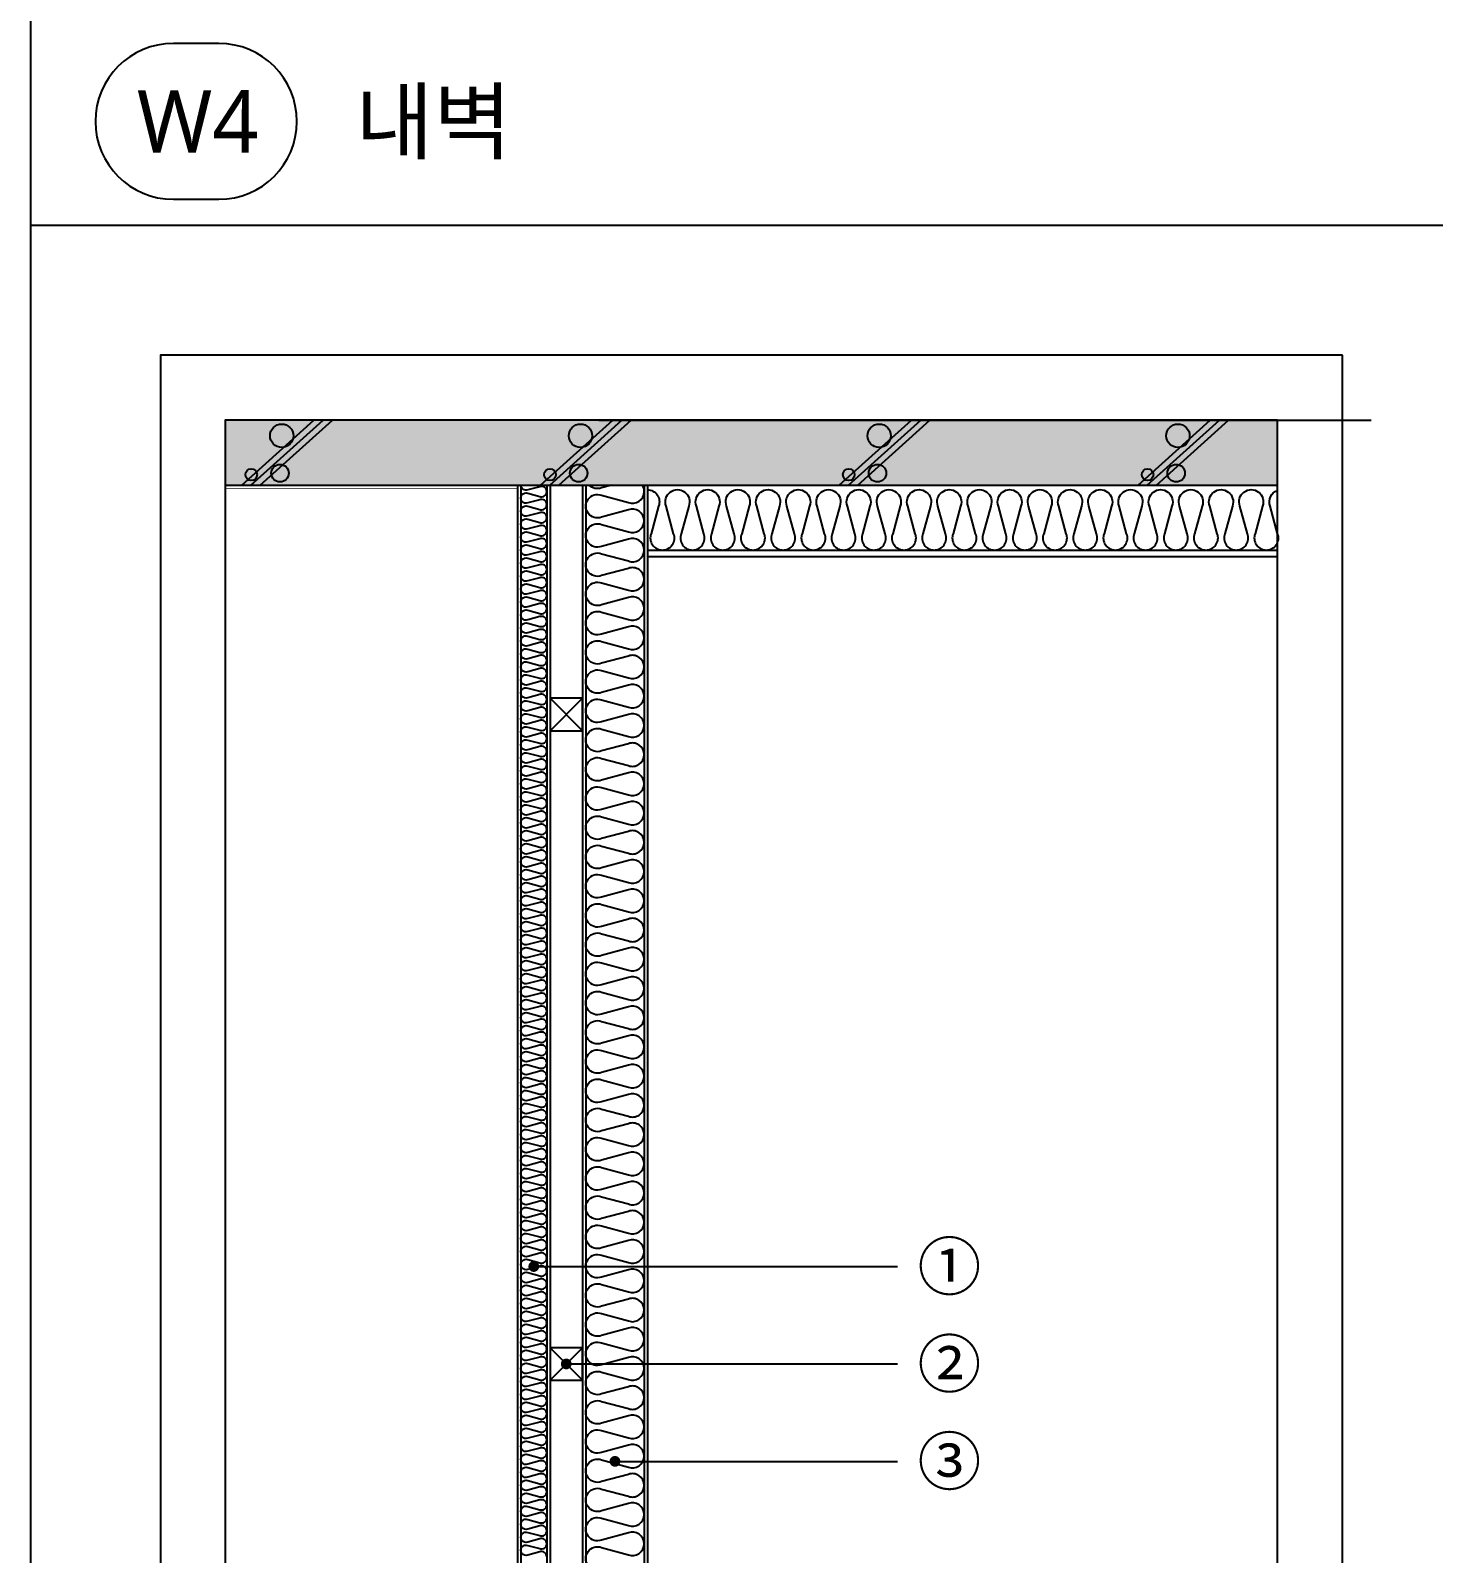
# Model space of a CAD drawing. Header units: millimetres. Extents: x 1008970 to 1091919, y 939088 to 948574.
# Drawn here: x 1043336 to 1045292, y 941303 to 943426 of the extents above; entities that cross this region are included whole.
import ezdxf
from ezdxf.enums import TextEntityAlignment as Align

# ---------------------------------------------------------------- set-up
doc = ezdxf.new("R2010")
doc.units = ezdxf.units.MM
doc.header["$LTSCALE"] = 5
doc.header["$MEASUREMENT"] = 0
doc.layers.get('0').update_dxf_attribs({"linetype": 'CONTINUOUS'})
doc.layers.get('Defpoints').update_dxf_attribs({"color": 153, "linetype": 'CONTINUOUS'})
for name, color, linetype in [('0612_ACL WALL', 4, 'CONTINUOUS'), ('5TXT', 7, 'CONTINUOUS'), ('AA-AXIS-DIM7', 7, 'CONTINUOUS'), ('CON', 2, 'CONTINUOUS'), ('conc', 2, 'CONTINUOUS'), ('FIN', 5, 'CONTINUOUS'), ('HATCH', 9, 'CONTINUOUS'), ('HT', 8, 'CONTINUOUS'), ('TEXT', 7, 'CONTINUOUS'), ('단열재', 11, 'CONTINUOUS')]:
    doc.layers.add(name, color=color, linetype=linetype)
doc.styles.add('MG', font='malgun.ttf')
doc.styles.add('한글', font='malgun.ttf')
doc.dimstyles.new('DIM_5', dxfattribs={"dimscale": 5, "dimtxt": 3, "dimasz": 1, "dimexe": 2, "dimexo": 2, "dimgap": 1, "dimtad": 1, "dimdec": 0, "dimzin": 0, "dimdsep": 46, "dimtxsty": 'MG', "dimblk1": 'DIMDOT', "dimblk2": 'DIMDOT', "dimsah": 1, "dimcen": 0.09, "dimdle": 2, "dimclrd": 7, "dimclre": 7, "dimclrt": 3, "dimadec": 0, "dimazin": 0, "dimtfac": 1, "dimtdec": 0, "dimtix": 1, "dimtmove": 2, "dimatfit": 3, "dimldrblk": 'DIMDOT', "dimfxl": 2, "dimtolj": 1, "dimtzin": 0, "dimarcsym": 0})

# ---------------------------------------------------------------- blocks, each defined once
blk = doc.blocks.new('DIMDOT')
at = {"linetype": 'Continuous'}
blk.add_line((-2, 0), (2, 0), dxfattribs=at)
for radius in [0.5, 0.25]:
    blk.add_circle((0, 0), radius, dxfattribs=at)

msp = doc.modelspace()

# ---------------------------------------------------------------- hatches: boundary and pattern name
at = {"layer": 'HT'}
h = msp.add_hatch(color=254, dxfattribs=at)
h.dxf.hatch_style = 1
h.paths.add_polyline_path([(1044263.739, 942792.009), (1045074.13, 942792.009), (1045074.13, 942882.555), (1044263.739, 942882.555)])
h.paths.add_polyline_path([(1043607.276, 942792.009), (1044263.739, 942792.009), (1044263.739, 942882.555), (1043607.276, 942882.555)])

# ---------------------------------------------------------------- linework, layer by layer
at = {"color": 6}
msp.add_lwpolyline([(1043607.276, 942787.481, 0.905, 0.905, 0), (1044014.736, 942787.481, 0.905, 0.905, 0)], format="xyseb", dxfattribs=at)
at = {"layer": '0612_ACL WALL', "linetype": 'ByBlock'}
for p, q in [((1044014.736, 942792.009), (1044014.736, 939686.261)), ((1044019.263, 942792.009), (1044019.263, 939686.261)), ((1044055.481, 942792.009), (1044055.481, 939686.261)), ((1044060.009, 942792.009), (1044060.009, 939686.261)), ((1044105.282, 942792.009), (1044105.282, 939686.261)), ((1044109.809, 942792.009), (1044109.809, 939686.261)), ((1044191.301, 942792.009), (1044191.301, 939686.261)), ((1044195.829, 942792.009), (1044195.829, 939686.261))]:
    msp.add_line(p, q, dxfattribs=at)
at = {"layer": '5TXT'}
for p, q in [((1043335.636, 947708.687), (1043335.636, 939179.201)), ((1043335.636, 943154.195), (1056736.528, 943154.195))]:
    msp.add_line(p, q, dxfattribs=at)
at = {"layer": 'CON', "ltscale": 5}
msp.add_line((1043607.276, 942792.009), (1045074.13, 942792.009), dxfattribs=at)
at = {"layer": 'conc', "color": 3}
for p, q in [((1044060.009, 942494.931), (1044105.282, 942449.657)), ((1044060.009, 942449.657), (1044105.282, 942494.931)), ((1044060.009, 941589.465), (1044105.282, 941544.192)), ((1044060.009, 941544.192), (1044105.282, 941589.465))]:
    msp.add_line(p, q, dxfattribs=at)
for points in [[(1044060.009, 942449.657), (1044105.282, 942449.657), (1044105.282, 942494.931), (1044060.009, 942494.931)], [(1044060.009, 941544.192), (1044105.282, 941544.192), (1044105.282, 941589.465), (1044060.009, 941589.465)]]:
    msp.add_lwpolyline(points, close=True, dxfattribs=at)
at = {"layer": 'Defpoints'}
msp.add_line((1044127.919, 942882.555), (1045204.787, 942882.555), dxfattribs=at)
at = {"layer": 'Defpoints', "color": 139}
for points in [[(1045164.677, 942973.102), (1043516.729, 942973.102), (1043516.729, 939278.802), (1045164.677, 939278.802)], [(1045074.13, 942882.555), (1043607.276, 942882.555), (1043607.276, 939369.348), (1045074.13, 939369.348)]]:
    msp.add_lwpolyline(points, close=True, dxfattribs=at)
at = {"layer": 'FIN'}
msp.add_line((1044195.829, 942692.407), (1045074.13, 942692.407), dxfattribs=at)
at = {"layer": 'HATCH'}
for p, q in [((1043630.304, 942792.009), (1043730.911, 942882.555)), ((1043643.109, 942792.009), (1043743.716, 942882.555)), ((1043655.914, 942792.009), (1043756.521, 942882.555)), ((1044046.832, 942792.009), (1044147.439, 942882.555)), ((1044059.637, 942792.009), (1044160.244, 942882.555)), ((1044072.442, 942792.009), (1044173.049, 942882.555)), ((1044463.36, 942792.009), (1044563.967, 942882.555)), ((1044476.165, 942792.009), (1044576.772, 942882.555)), ((1044488.97, 942792.009), (1044589.577, 942882.555)), ((1044879.887, 942792.009), (1044980.495, 942882.555)), ((1044892.693, 942792.009), (1044993.3, 942882.555)), ((1044905.498, 942792.009), (1045006.105, 942882.555))]:
    msp.add_line(p, q, dxfattribs=at)
for centre, radius in [((1043685.914, 942860.827), 16.298), ((1044102.442, 942860.827), 16.298), ((1044518.97, 942860.827), 16.298), ((1044935.498, 942860.827), 16.298), ((1043683.466, 942808.627), 12.224), ((1044099.994, 942808.627), 12.224), ((1044516.522, 942808.627), 12.224), ((1044933.049, 942808.627), 12.224), ((1043643.476, 942806.587), 8.149), ((1044060.004, 942806.587), 8.149), ((1044476.532, 942806.587), 8.149), ((1044893.06, 942806.587), 8.149)]:
    msp.add_circle(centre, radius, dxfattribs=at)
at = {"layer": 'TEXT'}
msp.add_lwpolyline([(1043598.368, 943190.413, 1), (1043598.368, 943407.725), (1043534.839, 943407.725, 1), (1043534.839, 943190.413)], format="xyb", close=True, dxfattribs=at)
at = {"layer": '단열재'}
msp.add_line((1044195.829, 942701.462), (1045074.13, 942701.462), dxfattribs=at)
at = {"layer": '단열재', "color": 9}
for points in [[(1044055.481, 941297.99, 0.52485566), (1044045.666, 941304.763), (1044029.078, 941300.272, -1.44919786), (1044029.078, 941313.818), (1044045.666, 941309.327, 0.52485566), (1044055.481, 941316.1, 0.52485566), (1044045.666, 941322.872), (1044029.078, 941318.381, -1.44919786), (1044029.078, 941331.927), (1044045.666, 941327.436, 0.52485566), (1044055.481, 941334.209, 0.52485566), (1044045.666, 941340.982), (1044029.078, 941336.491, -1.44919786), (1044029.078, 941350.036), (1044045.666, 941345.545, 0.52485566), (1044055.481, 941352.318, 0.52485566), (1044045.666, 941359.091), (1044029.078, 941354.6, -1.44919786), (1044029.078, 941368.146), (1044045.666, 941363.655, 0.52485566), (1044055.481, 941370.427, 0.52485566), (1044045.666, 941377.2), (1044029.078, 941372.709, -1.44919786), (1044029.078, 941386.255), (1044045.666, 941381.764, 0.52485566), (1044055.481, 941388.537, 0.52485566), (1044045.666, 941395.31), (1044029.078, 941390.819, -1.44919786), (1044029.078, 941404.364), (1044045.666, 941399.873, 0.52485566), (1044055.481, 941406.646, 0.52485566), (1044045.666, 941413.419), (1044029.078, 941408.928, -1.44919786), (1044029.078, 941422.474), (1044045.666, 941417.983, 0.52485566), (1044055.481, 941424.755, 0.52485566), (1044045.666, 941431.528), (1044029.078, 941427.037, -1.44919786), (1044029.078, 941440.583), (1044045.666, 941436.092, 0.52485566), (1044055.481, 941442.865, 0.52485566), (1044045.666, 941449.638), (1044029.078, 941445.146, -1.44919786), (1044029.078, 941458.692), (1044045.666, 941454.201, 0.52485566), (1044055.481, 941460.974, 0.52485566), (1044045.666, 941467.747), (1044029.078, 941463.256, -1.44919786), (1044029.078, 941476.802), (1044045.666, 941472.31, 0.52485566), (1044055.481, 941479.083, 0.52485566), (1044045.666, 941485.856), (1044029.078, 941481.365, -1.44919786), (1044029.078, 941494.911), (1044045.666, 941490.42, 0.52485566), (1044055.481, 941497.193, 0.52485566), (1044045.666, 941503.966), (1044029.078, 941499.474, -1.44919786), (1044029.078, 941513.02), (1044045.666, 941508.529, 0.52485566), (1044055.481, 941515.302, 0.52485566), (1044045.666, 941522.075), (1044029.078, 941517.584, -1.44919786), (1044029.078, 941531.13), (1044045.666, 941526.638, 0.52485566), (1044055.481, 941533.411, 0.52485566), (1044045.666, 941540.184), (1044029.078, 941535.693, -1.44919786), (1044029.078, 941549.239), (1044045.666, 941544.748, 0.52485566), (1044055.481, 941551.521, 0.52485566), (1044045.666, 941558.293), (1044029.078, 941553.802, -1.44919786), (1044029.078, 941567.348), (1044045.666, 941562.857, 0.52485566), (1044055.481, 941569.63, 0.52485566), (1044045.666, 941576.403), (1044029.078, 941571.912, -1.44919786), (1044029.078, 941585.457), (1044045.666, 941580.966, 0.52485566), (1044055.481, 941587.739, 0.52485566), (1044045.666, 941594.512), (1044029.078, 941590.021, -1.44919786), (1044029.078, 941603.567), (1044045.666, 941599.076, 0.52485566), (1044055.481, 941605.849, 0.52485566), (1044045.666, 941612.621), (1044029.078, 941608.13, -1.44919786), (1044029.078, 941621.676), (1044045.666, 941617.185, 0.52485566), (1044055.481, 941623.958, 0.52485566), (1044045.666, 941630.731), (1044029.078, 941626.24, -1.44919786), (1044029.078, 941639.785), (1044045.666, 941635.294, 0.52485566), (1044055.481, 941642.067, 0.52485566), (1044045.666, 941648.84), (1044029.078, 941644.349, -1.44919786), (1044029.078, 941657.895), (1044045.666, 941653.404, 0.52485566), (1044055.481, 941660.176, 0.52485566), (1044045.666, 941666.949), (1044029.078, 941662.458, -1.44919786), (1044029.078, 941676.004), (1044045.666, 941671.513, 0.52485566), (1044055.481, 941678.286, 0.52485566), (1044045.666, 941685.059), (1044029.078, 941680.568, -1.44919786), (1044029.078, 941694.113), (1044045.666, 941689.622, 0.52485566), (1044055.481, 941696.395, 0.52485566), (1044045.666, 941703.168), (1044029.078, 941698.677, -1.44919786), (1044029.078, 941712.223), (1044045.666, 941707.732, 0.52485566), (1044055.481, 941714.504, 0.52485566), (1044045.666, 941721.277), (1044029.078, 941716.786, -1.44919786), (1044029.078, 941730.332), (1044045.666, 941725.841, 0.52485566), (1044055.481, 941732.614, 0.52485566), (1044045.666, 941739.387), (1044029.078, 941734.896, -1.44919786), (1044029.078, 941748.441), (1044045.666, 941743.95, 0.52485566), (1044055.481, 941750.723, 0.52485566), (1044045.666, 941757.496), (1044029.078, 941753.005, -1.44919786), (1044029.078, 941766.551), (1044045.666, 941762.059, 0.52485566), (1044055.481, 941768.832, 0.52485566), (1044045.666, 941775.605), (1044029.078, 941771.114, -1.44919786), (1044029.078, 941784.66), (1044045.666, 941780.169, 0.52485566), (1044055.481, 941786.942, 0.52485566), (1044045.666, 941793.715), (1044029.078, 941789.223, -1.44919786), (1044029.078, 941802.769), (1044045.666, 941798.278, 0.52485566), (1044055.481, 941805.051, 0.52485566), (1044045.666, 941811.824), (1044029.078, 941807.333, -1.44919786), (1044029.078, 941820.879), (1044045.666, 941816.387, 0.52485566), (1044055.481, 941823.16, 0.52485566), (1044045.666, 941829.933), (1044029.078, 941825.442, -1.44919786), (1044029.078, 941838.988), (1044045.666, 941834.497, 0.52485566), (1044055.481, 941841.27, 0.52485566), (1044045.666, 941848.042), (1044029.078, 941843.551, -1.44919786), (1044029.078, 941857.097), (1044045.666, 941852.606, 0.52485566), (1044055.481, 941859.379, 0.52485566), (1044045.666, 941866.152), (1044029.078, 941861.661, -1.44919786), (1044029.078, 941875.206), (1044045.666, 941870.715, 0.52485566), (1044055.481, 941877.488, 0.52485566), (1044045.666, 941884.261), (1044029.078, 941879.77, -1.44919786), (1044029.078, 941893.316), (1044045.666, 941888.825, 0.52485566), (1044055.481, 941895.598, 0.52485566), (1044045.666, 941902.37), (1044029.078, 941897.879, -1.44919786), (1044029.078, 941911.425), (1044045.666, 941906.934, 0.52485566), (1044055.481, 941913.707, 0.52485566), (1044045.666, 941920.48), (1044029.078, 941915.989, -1.44919786), (1044029.078, 941929.534), (1044045.666, 941925.043, 0.52485566), (1044055.481, 941931.816, 0.52485566), (1044045.666, 941938.589), (1044029.078, 941934.098, -1.44919786), (1044029.078, 941947.644), (1044045.666, 941943.153, 0.52485566), (1044055.481, 941949.925, 0.52485566), (1044045.666, 941956.698), (1044029.078, 941952.207, -1.44919786), (1044029.078, 941965.753), (1044045.666, 941961.262, 0.52485566), (1044055.481, 941968.035, 0.52485566), (1044045.666, 941974.808), (1044029.078, 941970.317, -1.44919786), (1044029.078, 941983.862), (1044045.666, 941979.371, 0.52485566), (1044055.481, 941986.144, 0.52485566), (1044045.666, 941992.917), (1044029.078, 941988.426, -1.44919786), (1044029.078, 942001.972), (1044045.666, 941997.481, 0.52485566), (1044055.481, 942004.253, 0.52485566), (1044045.666, 942011.026), (1044029.078, 942006.535, -1.44919786), (1044029.078, 942020.081), (1044045.666, 942015.59, 0.52485566), (1044055.481, 942022.363, 0.52485566), (1044045.666, 942029.136), (1044029.078, 942024.645, -1.44919786), (1044029.078, 942038.19), (1044045.666, 942033.699, 0.52485566), (1044055.481, 942040.472, 0.52485566), (1044045.666, 942047.245), (1044029.078, 942042.754, -1.44919786), (1044029.078, 942056.3), (1044045.666, 942051.808, 0.52485566), (1044055.481, 942058.581, 0.52485566), (1044045.666, 942065.354), (1044029.078, 942060.863, -1.44919786), (1044029.078, 942074.409), (1044045.666, 942069.918, 0.52485566), (1044055.481, 942076.691, 0.52485566), (1044045.666, 942083.464), (1044029.078, 942078.972, -1.44919786), (1044029.078, 942092.518), (1044045.666, 942088.027, 0.52485566), (1044055.481, 942094.8, 0.52485566), (1044045.666, 942101.573), (1044029.078, 942097.082, -1.44919786), (1044029.078, 942110.628), (1044045.666, 942106.136, 0.52485566), (1044055.481, 942112.909, 0.52485566), (1044045.666, 942119.682), (1044029.078, 942115.191, -1.44919786), (1044029.078, 942128.737), (1044045.666, 942124.246, 0.52485566), (1044055.481, 942131.019, 0.52485566), (1044045.666, 942137.791), (1044029.078, 942133.3, -1.44919786), (1044029.078, 942146.846), (1044045.666, 942142.355, 0.52485566), (1044055.481, 942149.128, 0.52485566), (1044045.666, 942155.901), (1044029.078, 942151.41, -1.44919786), (1044029.078, 942164.955), (1044045.666, 942160.464, 0.52485566), (1044055.481, 942167.237, 0.52485566), (1044045.666, 942174.01), (1044029.078, 942169.519, -1.44919786), (1044029.078, 942183.065), (1044045.666, 942178.574, 0.52485566), (1044055.481, 942185.347, 0.52485566), (1044045.666, 942192.119), (1044029.078, 942187.628, -1.44919786), (1044029.078, 942201.174), (1044045.666, 942196.683, 0.52485566), (1044055.481, 942203.456, 0.52485566), (1044045.666, 942210.229), (1044029.078, 942205.738, -1.44919786), (1044029.078, 942219.283), (1044045.666, 942214.792, 0.52485566), (1044055.481, 942221.565, 0.52485566), (1044045.666, 942228.338), (1044029.078, 942223.847, -1.44919786), (1044029.078, 942237.393), (1044045.666, 942232.902, 0.52485566), (1044055.481, 942239.674, 0.52485566), (1044045.666, 942246.447), (1044029.078, 942241.956, -1.44919786), (1044029.078, 942255.502), (1044045.666, 942251.011, 0.52485566), (1044055.481, 942257.784, 0.52485566), (1044045.666, 942264.557), (1044029.078, 942260.066, -1.44919786), (1044029.078, 942273.611), (1044045.666, 942269.12, 0.52485566), (1044055.481, 942275.893, 0.52485566), (1044045.666, 942282.666), (1044029.078, 942278.175, -1.44919786), (1044029.078, 942291.721), (1044045.666, 942287.23, 0.52485566), (1044055.481, 942294.002, 0.52485566), (1044045.666, 942300.775), (1044029.078, 942296.284, -1.44919786), (1044029.078, 942309.83), (1044045.666, 942305.339, 0.52485566), (1044055.481, 942312.112, 0.52485566), (1044045.666, 942318.885), (1044029.078, 942314.394, -1.44919786), (1044029.078, 942327.939), (1044045.666, 942323.448, 0.52485566), (1044055.481, 942330.221, 0.52485566), (1044045.666, 942336.994), (1044029.078, 942332.503, -1.44919786), (1044029.078, 942346.049), (1044045.666, 942341.557, 0.52485566), (1044055.481, 942348.33, 0.52485566), (1044045.666, 942355.103), (1044029.078, 942350.612, -1.44919786), (1044029.078, 942364.158), (1044045.666, 942359.667, 0.52485566), (1044055.481, 942366.44, 0.52485566), (1044045.666, 942373.213), (1044029.078, 942368.721, -1.44919786), (1044029.078, 942382.267), (1044045.666, 942377.776, 0.52485566), (1044055.481, 942384.549, 0.52485566), (1044045.666, 942391.322), (1044029.078, 942386.831, -1.44919786), (1044029.078, 942400.377), (1044045.666, 942395.885, 0.52485566), (1044055.481, 942402.658, 0.52485566), (1044045.666, 942409.431), (1044029.078, 942404.94, -1.44919786), (1044029.078, 942418.486), (1044045.666, 942413.995, 0.52485566), (1044055.481, 942420.768, 0.52485566), (1044045.666, 942427.54), (1044029.078, 942423.049, -1.44919786), (1044029.078, 942436.595), (1044045.666, 942432.104, 0.52485566), (1044055.481, 942438.877, 0.52485566), (1044045.666, 942445.65), (1044029.078, 942441.159, -1.44919786), (1044029.078, 942454.704), (1044045.666, 942450.213, 0.52485566), (1044055.481, 942456.986, 0.52485566), (1044045.666, 942463.759), (1044029.078, 942459.268, -1.44919786), (1044029.078, 942472.814), (1044045.666, 942468.323, 0.52485566), (1044055.481, 942475.096, 0.52485566), (1044045.666, 942481.868), (1044029.078, 942477.377, -1.44919786), (1044029.078, 942490.923), (1044045.666, 942486.432, 0.52485566), (1044055.481, 942493.205, 0.52485566), (1044045.666, 942499.978), (1044029.078, 942495.487, -1.44919786), (1044029.078, 942509.032), (1044045.666, 942504.541, 0.52485566), (1044055.481, 942511.314, 0.52485566), (1044045.666, 942518.087), (1044029.078, 942513.596, -1.44919786), (1044029.078, 942527.142), (1044045.666, 942522.651, 0.52485566), (1044055.481, 942529.423, 0.52485566), (1044045.666, 942536.196), (1044029.078, 942531.705, -1.44919786), (1044029.078, 942545.251), (1044045.666, 942540.76, 0.52485566), (1044055.481, 942547.533, 0.52485566), (1044045.666, 942554.306), (1044029.078, 942549.815, -1.44919786), (1044029.078, 942563.36), (1044045.666, 942558.869, 0.52485566), (1044055.481, 942565.642, 0.52485566), (1044045.666, 942572.415), (1044029.078, 942567.924, -1.44919786), (1044029.078, 942581.47), (1044045.666, 942576.979, 0.52485566), (1044055.481, 942583.751, 0.52485566), (1044045.666, 942590.524), (1044029.078, 942586.033, -1.44919786), (1044029.078, 942599.579), (1044045.666, 942595.088, 0.52485566), (1044055.481, 942601.861, 0.52485566), (1044045.666, 942608.634), (1044029.078, 942604.143, -1.44919786), (1044029.078, 942617.688), (1044045.666, 942613.197, 0.52485566), (1044055.481, 942619.97, 0.52485566), (1044045.666, 942626.743), (1044029.078, 942622.252, -1.44919786), (1044029.078, 942635.798), (1044045.666, 942631.306, 0.52485566), (1044055.481, 942638.079, 0.52485566), (1044045.666, 942644.852), (1044029.078, 942640.361, -1.44919786), (1044029.078, 942653.907), (1044045.666, 942649.416, 0.52485566), (1044055.481, 942656.189, 0.52485566), (1044045.666, 942662.962), (1044029.078, 942658.47, -1.44919786), (1044029.078, 942672.016), (1044045.666, 942667.525, 0.52485566), (1044055.481, 942674.298, 0.52485566), (1044045.666, 942681.071), (1044029.078, 942676.58, -1.44919786), (1044029.078, 942690.126), (1044045.666, 942685.634, 0.52485566), (1044055.481, 942692.407, 0.52485566), (1044045.666, 942699.18), (1044029.078, 942694.689, -1.44919786), (1044029.078, 942708.235), (1044045.666, 942703.744, 0.52485566), (1044055.481, 942710.517, 0.52485566), (1044045.666, 942717.29), (1044029.078, 942712.798, -1.44919786), (1044029.078, 942726.344), (1044045.666, 942721.853, 0.52485566), (1044055.481, 942728.626, 0.52485566), (1044045.666, 942735.399), (1044029.078, 942730.908, -1.44919786), (1044029.078, 942744.453), (1044045.666, 942739.962, 0.52485566), (1044055.481, 942746.735, 0.52485566), (1044045.666, 942753.508), (1044029.078, 942749.017, -1.44919786), (1044029.078, 942762.563), (1044045.666, 942758.072, 0.52485566), (1044055.481, 942764.845, 0.52485566), (1044045.666, 942771.617), (1044029.078, 942767.126, -1.44919786), (1044029.078, 942780.672), (1044045.666, 942776.181, 0.52485566), (1044055.481, 942782.954, 0.52485566), (1044045.666, 942789.727), (1044029.078, 942785.236, -0.52493262), (1044019.263, 942792.009, -0.52493262)], [(1044131.894, 941280.488, -1.44919786), (1044131.894, 941310.966), (1044169.217, 941300.861, 0.52485566), (1044191.301, 941316.1, 0.52485566), (1044169.217, 941331.339), (1044131.894, 941321.234, -1.44919786), (1044131.894, 941351.711), (1044169.217, 941341.607, 0.52485566), (1044191.301, 941356.845, 0.52485566), (1044169.217, 941372.084), (1044131.894, 941361.979, -1.44919786), (1044131.894, 941392.457), (1044169.217, 941382.352, 0.52485566), (1044191.301, 941397.591, 0.52485566), (1044169.217, 941412.83), (1044131.894, 941402.725, -1.44919786), (1044131.894, 941433.203), (1044169.217, 941423.098, 0.52485566), (1044191.301, 941438.337, 0.52485566), (1044169.217, 941453.576), (1044131.894, 941443.471, -1.44919786), (1044131.894, 941473.949), (1044169.217, 941463.844, 0.52485566), (1044191.301, 941479.083, 0.52485566), (1044169.217, 941494.322), (1044131.894, 941484.217, -1.44919786), (1044131.894, 941514.695), (1044169.217, 941504.59, 0.52485566), (1044191.301, 941519.829, 0.52485566), (1044169.217, 941535.068), (1044131.894, 941524.963, -1.44919786), (1044131.894, 941555.441), (1044169.217, 941545.336, 0.52485566), (1044191.301, 941560.575, 0.52485566), (1044169.217, 941575.814), (1044131.894, 941565.709, -1.44919786), (1044131.894, 941596.187), (1044169.217, 941586.082, 0.52485566), (1044191.301, 941601.321, 0.52485566), (1044169.217, 941616.56), (1044131.894, 941606.455, -1.44919786), (1044131.894, 941636.933), (1044169.217, 941626.828, 0.52485566), (1044191.301, 941642.067, 0.52485566), (1044169.217, 941657.306), (1044131.894, 941647.201, -1.44919786), (1044131.894, 941677.679), (1044169.217, 941667.574, 0.52485566), (1044191.301, 941682.813, 0.52485566), (1044169.217, 941698.052), (1044131.894, 941687.947, -1.44919786), (1044131.894, 941718.425), (1044169.217, 941708.32, 0.52485566), (1044191.301, 941723.559, 0.52485566), (1044169.217, 941738.798), (1044131.894, 941728.693, -1.44919786), (1044131.894, 941759.171), (1044169.217, 941749.066, 0.52485566), (1044191.301, 941764.305, 0.52485566), (1044169.217, 941779.544), (1044131.894, 941769.439, -1.44919786), (1044131.894, 941799.917), (1044169.217, 941789.812, 0.52485566), (1044191.301, 941805.051, 0.52485566), (1044169.217, 941820.29), (1044131.894, 941810.185, -1.44919786), (1044131.894, 941840.663), (1044169.217, 941830.558, 0.52485566), (1044191.301, 941845.797, 0.52485566), (1044169.217, 941861.036), (1044131.894, 941850.931, -1.44919786), (1044131.894, 941881.409), (1044169.217, 941871.304, 0.52485566), (1044191.301, 941886.543, 0.52485566), (1044169.217, 941901.782), (1044131.894, 941891.677, -1.44919786), (1044131.894, 941922.155), (1044169.217, 941912.05, 0.52485566), (1044191.301, 941927.289, 0.52485566), (1044169.217, 941942.528), (1044131.894, 941932.423, -1.44919786), (1044131.894, 941962.901), (1044169.217, 941952.796, 0.52485566), (1044191.301, 941968.035, 0.52485566), (1044169.217, 941983.274), (1044131.894, 941973.169, -1.44919786), (1044131.894, 942003.647), (1044169.217, 941993.542, 0.52485566), (1044191.301, 942008.781, 0.52485566), (1044169.217, 942024.02), (1044131.894, 942013.915, -1.44919786), (1044131.894, 942044.393), (1044169.217, 942034.288, 0.52485566), (1044191.301, 942049.527, 0.52485566), (1044169.217, 942064.766), (1044131.894, 942054.661, -1.44919786), (1044131.894, 942085.139), (1044169.217, 942075.034, 0.52485566), (1044191.301, 942090.273, 0.52485566), (1044169.217, 942105.512), (1044131.894, 942095.407, -1.44919786), (1044131.894, 942125.885), (1044169.217, 942115.78, 0.52485566), (1044191.301, 942131.019, 0.52485566), (1044169.217, 942146.258), (1044131.894, 942136.153, -1.44919786), (1044131.894, 942166.631), (1044169.217, 942156.526, 0.52485566), (1044191.301, 942171.765, 0.52485566), (1044169.217, 942187.004), (1044131.894, 942176.899, -1.44919786), (1044131.894, 942207.377), (1044169.217, 942197.272, 0.52485566), (1044191.301, 942212.511, 0.52485566), (1044169.217, 942227.75), (1044131.894, 942217.645, -1.44919786), (1044131.894, 942248.122), (1044169.217, 942238.017, 0.52485566), (1044191.301, 942253.256, 0.52485566), (1044169.217, 942268.495), (1044131.894, 942258.39, -1.44919786), (1044131.894, 942288.868), (1044169.217, 942278.763, 0.52485566), (1044191.301, 942294.002, 0.52485566), (1044169.217, 942309.241), (1044131.894, 942299.136, -1.44919786), (1044131.894, 942329.614), (1044169.217, 942319.509, 0.52485566), (1044191.301, 942334.748, 0.52485566), (1044169.217, 942349.987), (1044131.894, 942339.882, -1.44919786), (1044131.894, 942370.36), (1044169.217, 942360.255, 0.52485566), (1044191.301, 942375.494, 0.52485566), (1044169.217, 942390.733), (1044131.894, 942380.628, -1.44919786), (1044131.894, 942411.106), (1044169.217, 942401.001, 0.52485566), (1044191.301, 942416.24, 0.52485566), (1044169.217, 942431.479), (1044131.894, 942421.374, -1.44919786), (1044131.894, 942451.852), (1044169.217, 942441.747, 0.52485566), (1044191.301, 942456.986, 0.52485566), (1044169.217, 942472.225), (1044131.894, 942462.12, -1.44919786), (1044131.894, 942492.598), (1044169.217, 942482.493, 0.52485566), (1044191.301, 942497.732, 0.52485566), (1044169.217, 942512.971), (1044131.894, 942502.866, -1.44919786), (1044131.894, 942533.344), (1044169.217, 942523.239, 0.52485566), (1044191.301, 942538.478, 0.52485566), (1044169.217, 942553.717), (1044131.894, 942543.612, -1.44919786), (1044131.894, 942574.09), (1044169.217, 942563.985, 0.52485566), (1044191.301, 942579.224, 0.52485566), (1044169.217, 942594.463), (1044131.894, 942584.358, -1.44919786), (1044131.894, 942614.836), (1044169.217, 942604.731, 0.52485566), (1044191.301, 942619.97, 0.52485566), (1044169.217, 942635.209), (1044131.894, 942625.104, -1.44919786), (1044131.894, 942655.582), (1044169.217, 942645.477, 0.52485566), (1044191.301, 942660.716, 0.52485566), (1044169.217, 942675.955), (1044131.894, 942665.85, -1.44919786), (1044131.894, 942696.328), (1044169.217, 942686.223, 0.52485566), (1044191.301, 942701.462, 0.52485566), (1044169.217, 942716.701), (1044131.894, 942706.596, -1.44919786), (1044131.894, 942737.074), (1044169.217, 942726.969, 0.52485566), (1044191.301, 942742.208, 0.52485566), (1044169.217, 942757.447), (1044131.894, 942747.342, -1.44919786), (1044131.894, 942777.82), (1044169.217, 942767.715, 0.52485566), (1044191.301, 942782.954, 0.14830776), (1044188.554, 942792.009, 0.14830776)], [(1044146.375, 942792.009), (1044131.894, 942788.088, -0.30005205), (1044114.38, 942792.009, -0.30005205)]]:
    msp.add_lwpolyline(points, format="xyb", dxfattribs=at)
at = {"layer": '단열재'}
msp.add_lwpolyline([(1044195.829, 942785.669, -0.52065427), (1044211.349, 942762.85), (1044200.907, 942724.282, 0.52485566), (1044216.654, 942701.462, 0.52485566), (1044232.401, 942724.282), (1044221.959, 942762.85, -1.44919786), (1044253.453, 942762.85), (1044243.012, 942724.282, 0.52485566), (1044258.759, 942701.462, 0.52485566), (1044274.505, 942724.282), (1044264.064, 942762.85, -1.44919786), (1044295.558, 942762.85), (1044285.116, 942724.282, 0.52485566), (1044300.863, 942701.462, 0.52485566), (1044316.61, 942724.282), (1044306.168, 942762.85, -1.44919786), (1044337.662, 942762.85), (1044327.22, 942724.282, 0.52485566), (1044342.967, 942701.462, 0.52485566), (1044358.714, 942724.282), (1044348.272, 942762.85, -1.44919786), (1044379.766, 942762.85), (1044369.324, 942724.282, 0.52485566), (1044385.071, 942701.462, 0.52485566), (1044400.818, 942724.282), (1044390.376, 942762.85, -1.44919786), (1044421.87, 942762.85), (1044411.428, 942724.282, 0.52485566), (1044427.175, 942701.462, 0.52485566), (1044442.922, 942724.282), (1044432.48, 942762.85, -1.44919786), (1044463.974, 942762.85), (1044453.532, 942724.282, 0.52485566), (1044469.279, 942701.462, 0.52485566), (1044485.026, 942724.282), (1044474.584, 942762.85, -1.44919786), (1044506.078, 942762.85), (1044495.636, 942724.282, 0.52485566), (1044511.383, 942701.462, 0.52485566), (1044527.13, 942724.282), (1044516.689, 942762.85, -1.44919786), (1044548.182, 942762.85), (1044537.741, 942724.282, 0.52485566), (1044553.488, 942701.462, 0.52485566), (1044569.235, 942724.282), (1044558.793, 942762.85, -1.44919786), (1044590.287, 942762.85), (1044579.845, 942724.282, 0.52485566), (1044595.592, 942701.462, 0.52485566), (1044611.339, 942724.282), (1044600.897, 942762.85, -1.44919786), (1044632.391, 942762.85), (1044621.949, 942724.282, 0.52485566), (1044637.696, 942701.462, 0.52485566), (1044653.443, 942724.282), (1044643.001, 942762.85, -1.44919786), (1044674.495, 942762.85), (1044664.053, 942724.282, 0.52485566), (1044679.8, 942701.462, 0.52485566), (1044695.547, 942724.282), (1044685.105, 942762.85, -1.44919786), (1044716.599, 942762.85), (1044706.157, 942724.282, 0.52485566), (1044721.904, 942701.462, 0.52485566), (1044737.651, 942724.282), (1044727.209, 942762.85, -1.44919786), (1044758.703, 942762.85), (1044748.261, 942724.282, 0.52485566), (1044764.008, 942701.462, 0.52485566), (1044779.755, 942724.282), (1044769.313, 942762.85, -1.44919786), (1044800.807, 942762.85), (1044790.366, 942724.282, 0.52485566), (1044806.112, 942701.462, 0.52485566), (1044821.859, 942724.282), (1044811.418, 942762.85, -1.44919786), (1044842.912, 942762.85), (1044832.47, 942724.282, 0.52485566), (1044848.217, 942701.462, 0.52485566), (1044863.964, 942724.282), (1044853.522, 942762.85, -1.44919786), (1044885.016, 942762.85), (1044874.574, 942724.282, 0.52485566), (1044890.321, 942701.462, 0.52485566), (1044906.068, 942724.282), (1044895.626, 942762.85, -1.44919786), (1044927.12, 942762.85), (1044916.678, 942724.282, 0.52485566), (1044932.425, 942701.462, 0.52485566), (1044948.172, 942724.282), (1044937.73, 942762.85, -1.44919786), (1044969.224, 942762.85), (1044958.782, 942724.282, 0.52485566), (1044974.529, 942701.462, 0.52485566), (1044990.276, 942724.282), (1044979.834, 942762.85, -1.44919786), (1045011.328, 942762.85), (1045000.886, 942724.282, 0.52485566), (1045016.633, 942701.462, 0.52485566), (1045032.38, 942724.282), (1045021.938, 942762.85, -1.44919786), (1045053.432, 942762.85), (1045042.99, 942724.282, 0.52485566), (1045058.737, 942701.462, 0.52485566), (1045074.484, 942724.282), (1045064.043, 942762.85, -0.42012001), (1045074.13, 942784.691)], format="xyb", dxfattribs=at)

# ---------------------------------------------------------------- texts
at = {"style": '한글'}
for s, p in [('내벽', (1043788.369, 943299.069)), ('W4', (1043483.912, 943299.069))]:
    msp.add_text(s, height=86.9247, dxfattribs=at).set_placement(p, align=Align.MIDDLE_LEFT)
for s, p in [('①', (1044616.87, 941702.648)), ('②', (1044616.87, 941566.828)), ('③', (1044616.87, 941431.008))]:
    msp.add_text(s, height=65.194, dxfattribs=at).set_placement(p, align=Align.MIDDLE_CENTER)

# ---------------------------------------------------------------- leaders
at = {"layer": 'AA-AXIS-DIM7'}
for points in [[(1044037.372, 941702.648), (1044432.724, 941702.648), (1044544.433, 941702.648)], [(1044082.645, 941566.828), (1044432.724, 941566.828), (1044544.433, 941566.828)], [(1044150.555, 941431.008), (1044432.724, 941431.008), (1044544.433, 941431.008)]]:
    msp.add_leader(points, dimstyle='DIM_5', override={"dimasz": 3, "dimclrd": 4, "dimldrblk": 'Dot', "dimarcsym": 1}, dxfattribs=at)

doc.saveas('drawing.dxf')
